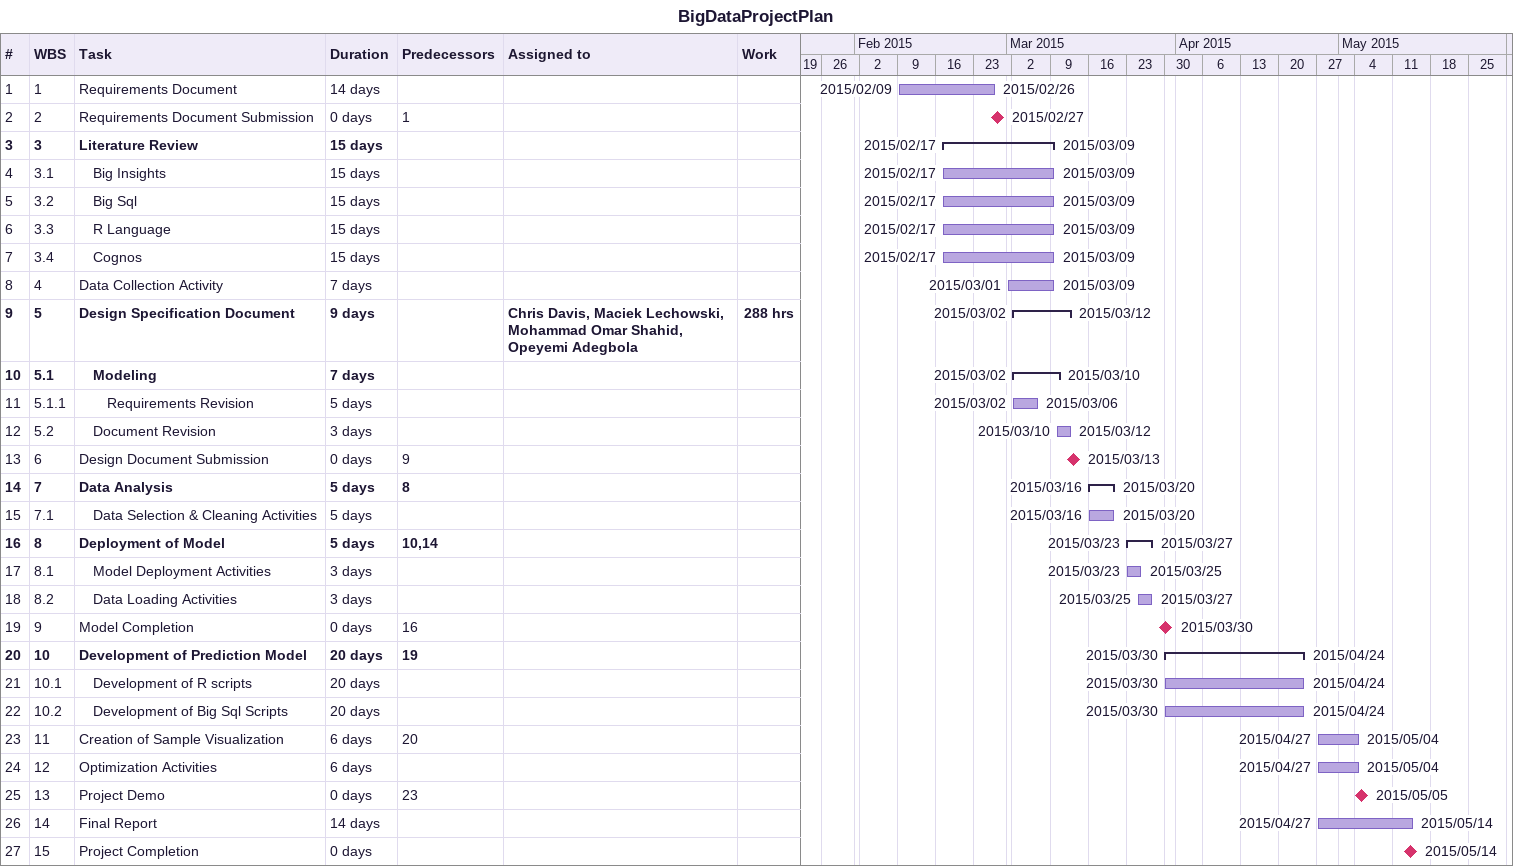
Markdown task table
BigDataProjectPlan

| ID | WBS | Task | Duration | Start | Finish | Predecessors | Resources | Work (h) |
|---|---|---|---|---|---|---|---|---|
| 1 | 1 | Requirements Document | 14d | 2015-02-09 | 2015-02-26 |  |  |  |
| 2 | 2 | Requirements Document Submission | 0d | 2015-02-27 | 2015-02-27 | 1 |  |  |
| 3 | 3 | **Literature Review** | 15d | 2015-02-17 | 2015-03-09 |  |  |  |
| 4 | 3.1 | Big Insights | 15d | 2015-02-17 | 2015-03-09 |  |  |  |
| 5 | 3.2 | Big Sql | 15d | 2015-02-17 | 2015-03-09 |  |  |  |
| 6 | 3.3 | R Language | 15d | 2015-02-17 | 2015-03-09 |  |  |  |
| 7 | 3.4 | Cognos | 15d | 2015-02-17 | 2015-03-09 |  |  |  |
| 8 | 4 | Data Collection Activity | 7d | 2015-03-01 | 2015-03-09 |  |  |  |
| 9 | 5 | **Design Specification Document** | 9d | 2015-03-02 | 2015-03-12 |  | Chris Davis, Maciek Lechowski, Mohammad Omar Shahid, Opeyemi Adegbola | 288 |
| 10 | 5.1 | **Modeling** | 7d | 2015-03-02 | 2015-03-10 |  |  |  |
| 11 | 5.1.1 | Requirements Revision | 5d | 2015-03-02 | 2015-03-06 |  |  |  |
| 12 | 5.2 | Document Revision | 3d | 2015-03-10 | 2015-03-12 |  |  |  |
| 13 | 6 | Design Document Submission | 0d | 2015-03-13 | 2015-03-13 | 9 |  |  |
| 14 | 7 | **Data Analysis** | 5d | 2015-03-16 | 2015-03-20 | 8 |  |  |
| 15 | 7.1 | Data Selection & Cleaning Activities | 5d | 2015-03-16 | 2015-03-20 |  |  |  |
| 16 | 8 | **Deployment of Model** | 5d | 2015-03-23 | 2015-03-27 | 10, 14 |  |  |
| 17 | 8.1 | Model Deployment Activities | 3d | 2015-03-23 | 2015-03-25 |  |  |  |
| 18 | 8.2 | Data Loading Activities | 3d | 2015-03-25 | 2015-03-27 |  |  |  |
| 19 | 9 | Model Completion | 0d | 2015-03-30 | 2015-03-30 | 16 |  |  |
| 20 | 10 | **Development of Prediction Model** | 20d | 2015-03-30 | 2015-04-24 | 19 |  |  |
| 21 | 10.1 | Development of R scripts | 20d | 2015-03-30 | 2015-04-24 |  |  |  |
| 22 | 10.2 | Development of Big Sql Scripts | 20d | 2015-03-30 | 2015-04-24 |  |  |  |
| 23 | 11 | Creation of Sample Visualization | 6d | 2015-04-27 | 2015-05-04 | 20 |  |  |
| 24 | 12 | Optimization Activities | 6d | 2015-04-27 | 2015-05-04 |  |  |  |
| 25 | 13 | Project Demo | 0d | 2015-05-05 | 2015-05-05 | 23 |  |  |
| 26 | 14 | Final Report | 14d | 2015-04-27 | 2015-05-14 |  |  |  |
| 27 | 15 | Project Completion | 0d | 2015-05-14 | 2015-05-14 |  |  |  |
